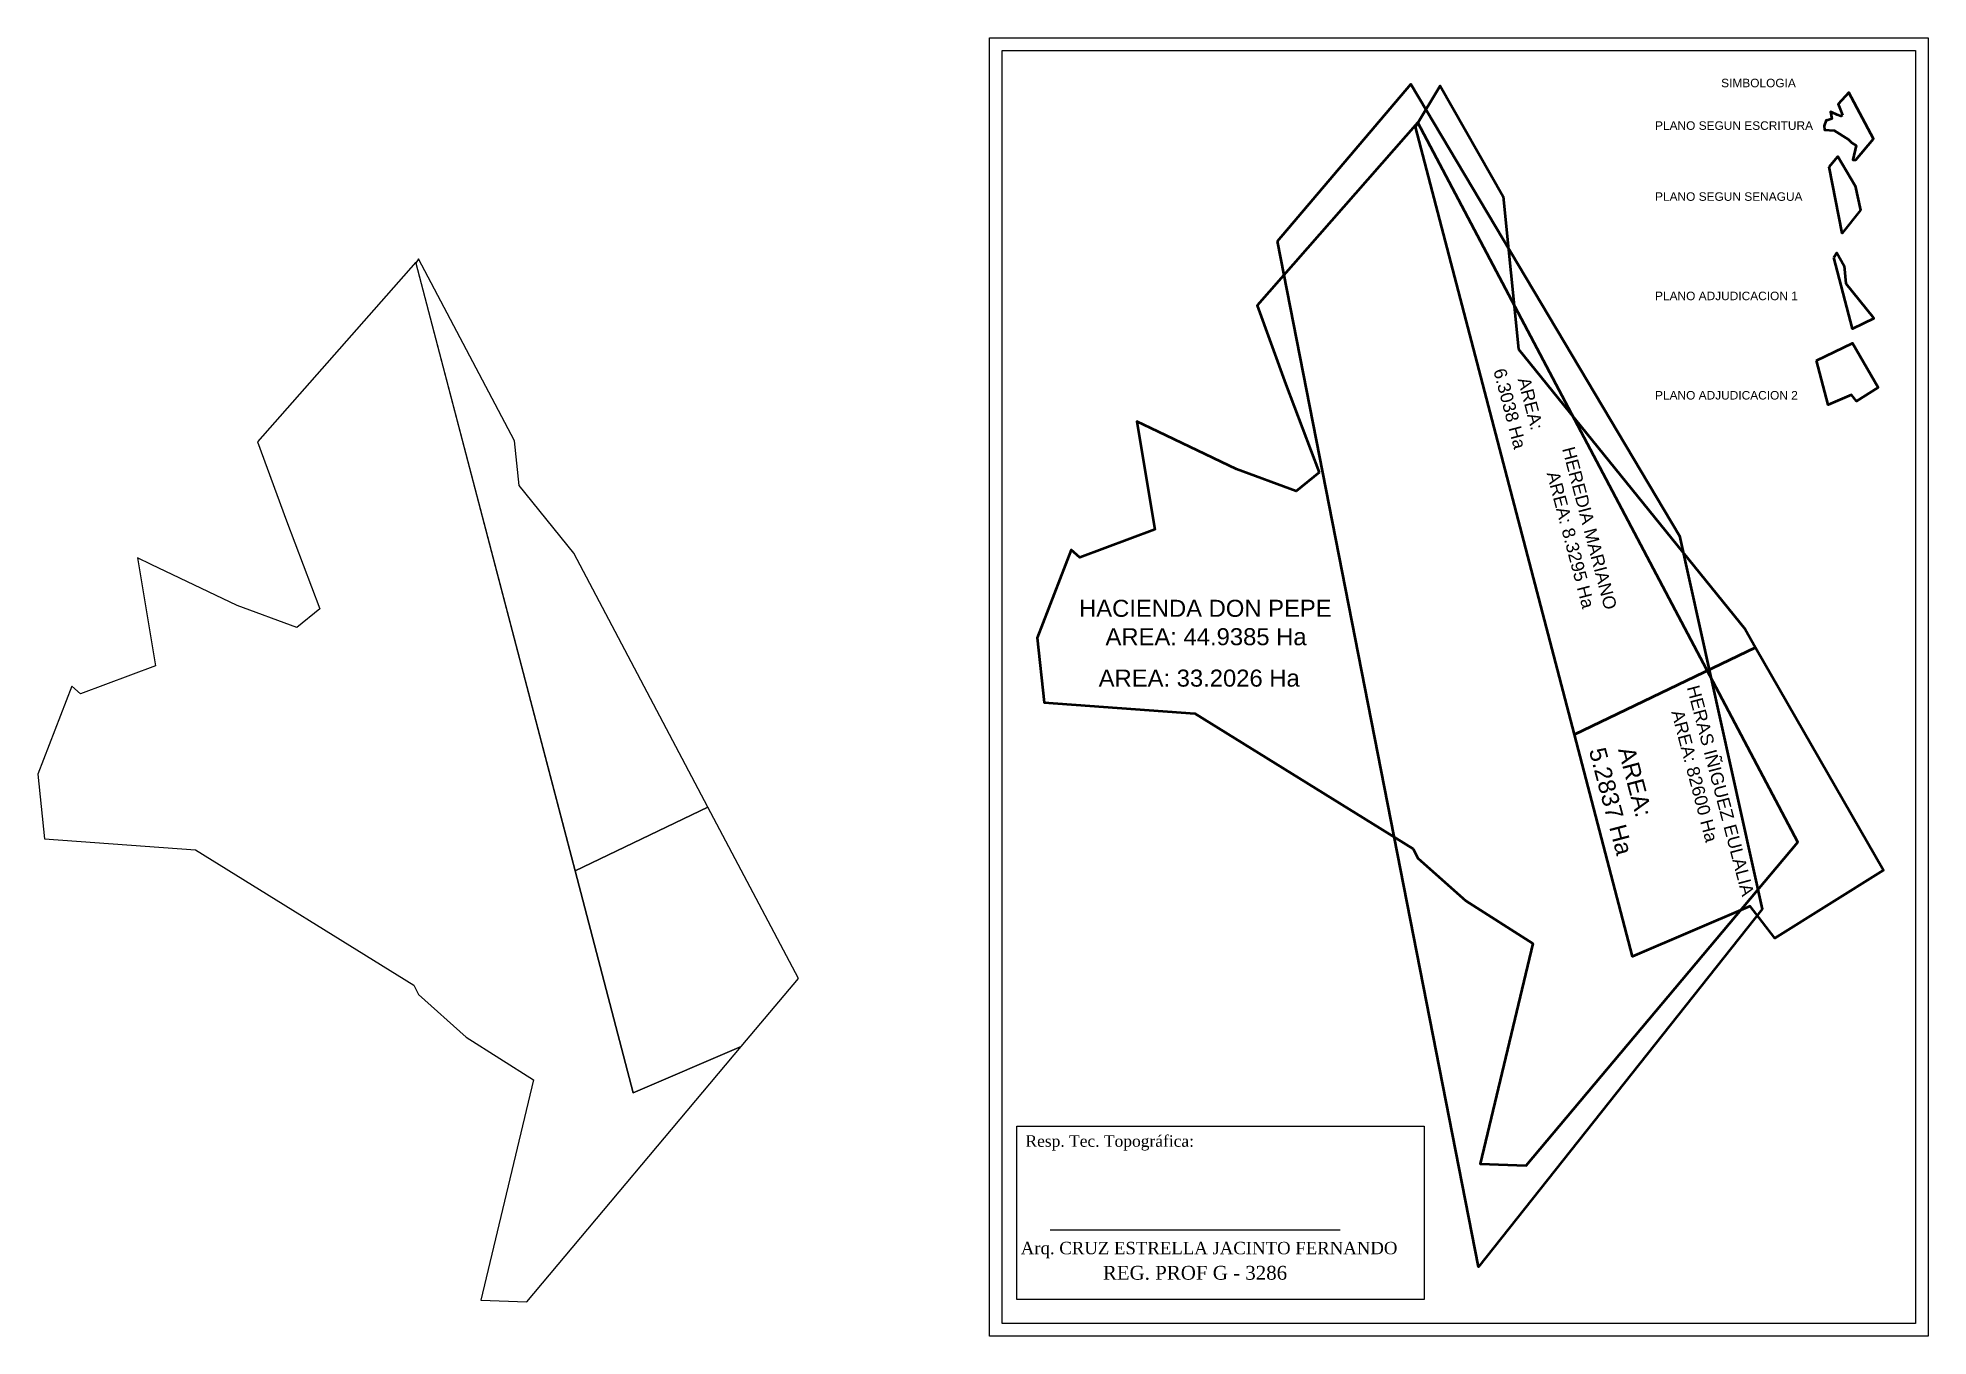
# Model space of a CAD drawing. Header units: millimetres. Extents: x 666256 to 668475, y 9715496 to 9717020.
import ezdxf

# ---------------------------------------------------------------- set-up
doc = ezdxf.new("R2010")
doc.units = ezdxf.units.MM
doc.layers.add('Textos', color=3, linetype='Continuous', lineweight=15)
doc.styles.get("Standard").update_dxf_attribs({"font": 'arial.ttf'})
doc.styles.add('style1', font='dutch.ttf')

msp = doc.modelspace()

# ---------------------------------------------------------------- linework, layer by layer
at = {"color": 0, "linetype": 'ByBlock', "lineweight": -2}
msp.add_line((667444, 9715620.7), (667784.7, 9715620.7), dxfattribs=at)
for points in [[(668475, 9715495.7), (667372.9, 9715495.7), (667372.9, 9717020.5), (668475, 9717020.5)], [(668460, 9715510.7), (667387.9, 9715510.7), (667387.9, 9717005.5), (668460, 9717005.5)], [(666697, 9715907.9), (666702.6, 9715896.9), (666758.6, 9715846.9), (666837.6, 9715796.9), (666775.6, 9715537.9), (666829.6, 9715535.9), (667081.2, 9715835.7), (666954.6, 9715781.3), (666886.3, 9716042.2), (666699.3, 9716757.1), (666513.6, 9716545.9), (666547.6, 9716453.2), (666586.6, 9716349.9), (666559.6, 9716327.9), (666489.6, 9716353.9), (666388.8, 9716402.1), (666372.6, 9716409.9), (666393.6, 9716282.9), (666305.6, 9716249.9), (666295.6, 9716258.9), (666255.6, 9716155.9), (666263.6, 9716079.9), (666440.6, 9716066.9)], [(667042.4, 9716117.1), (666885.1, 9716415.1), (666820.6, 9716494.9), (666815.3, 9716547.3), (666702.6, 9716760.8), (666699.6, 9716755.8), (666886.3, 9716042.2)], [(667081.2, 9715835.7), (667148.6, 9715915.9), (667042.4, 9716117.1), (666886.3, 9716042.2), (666954.6, 9715781.3)], [(667405.2, 9715742.2), (667883.3, 9715742.2), (667883.3, 9715538.9), (667405.2, 9715538.9)]]:
    msp.add_lwpolyline(points, close=True)
at = {"color": 4, "lineweight": 50}
for points in [[(667711.1, 9716781.5), (667867.6, 9716966), (668183, 9716435.5), (668280, 9715997), (667947.1, 9715577)], [(668358.7, 9716869), (668368.8, 9716881), (668389.3, 9716846.6), (668395.6, 9716818.2), (668374, 9716790.9)]]:
    msp.add_lwpolyline(points, close=True, dxfattribs=at)
at = {"color": 6, "lineweight": 50}
for points in [[(667873, 9716915.9), (667902, 9716964), (667976, 9716834), (667994, 9716655), (668260, 9716326), (668272.4, 9716304.4), (668059.7, 9716202.3)], [(668364.3, 9716762.3), (668367.7, 9716768), (668376.4, 9716752.7), (668378.5, 9716731.8), (668409.6, 9716693.3), (668411, 9716690.8), (668386.2, 9716678.8)]]:
    msp.add_lwpolyline(points, close=True, dxfattribs=at)
at = {"color": 1, "lineweight": 50}
for points in [[(668374.3, 9716929.8), (668372.5, 9716928.4), (668368, 9716930.1), (668361.4, 9716933.2), (668360.4, 9716933.7), (668361.8, 9716925.5), (668356, 9716923.3), (668355.4, 9716923.9), (668352.8, 9716917.2), (668353.3, 9716912.3), (668364.8, 9716911.5), (668381.4, 9716901.2), (668381.8, 9716900.5), (668385.4, 9716897.2), (668390.5, 9716894), (668386.5, 9716877.2), (668390, 9716877.1), (668410.7, 9716901.7), (668381.8, 9716956.4), (668369.5, 9716942.5), (668371.7, 9716936.5)], [(667760, 9716510), (667733, 9716488), (667663, 9716514), (667562.2, 9716562.2), (667546, 9716570), (667567, 9716443), (667479, 9716410), (667469, 9716419), (667429, 9716316), (667437, 9716240), (667614, 9716227), (667870.4, 9716068), (667876, 9716057), (667932, 9716007), (668011, 9715957), (667949, 9715698), (668003, 9715696), (668322, 9716076), (667876, 9716921), (667687, 9716706), (667721, 9716613.3)]]:
    msp.add_lwpolyline(points, close=True, dxfattribs=at)
at = {"color": 3, "lineweight": 50}
for points in [[(668343.7, 9716641.6), (668386.3, 9716662), (668416.3, 9716609.7), (668390.8, 9716593.8), (668385, 9716601.3), (668357.4, 9716589.4)], [(668059.7, 9716202.3), (668272.4, 9716304.4), (668422.5, 9716042.8), (668294.9, 9715963.3), (668265.9, 9716000.6), (668128, 9715941.4)]]:
    msp.add_lwpolyline(points, close=True, dxfattribs=at)

# ---------------------------------------------------------------- texts
at = {"attachment_point": 1}
for s, width, insert, char_height in [('\\pt70;                    SIMBOLOGIA\\P\\P\\PPLANO SEGUN ESCRITURA\\P\\P\\P\\P\\PPLANO SEGUN SENAGUA\\P\\P\\P\\P\\P\\P\\PPLANO ADJUDICACION 1\\P\\P\\P\\P\\P\\P\\PPLANO ADJUDICACION 2', 257.88, (668154.3, 9716972.4), 10), ('HACIENDA DON PEPE\\P\\pt140;    AREA: 44.9385 Ha', 299.551, (667478.1, 9716360.5), 20), ('\\pt140;AREA: 33.2026 Ha', 299.551, (667501.1, 9716278.5), 20)]:
    msp.add_mtext_dynamic_manual_height_columns(s, width=width, gutter_width=12.5, heights=[0], dxfattribs=dict(at, insert=insert, char_height=char_height))
at = {"color": 1, "attachment_point": 1, "rotation": 284.7844}
for s, width, insert, char_height in [('\\pt105;{\\C256;   AREA: 6.3038 Ha}', 137.152, (668003, 9716640.1), 15), ('{\\C256;HEREDIA MARIANO\\P\\pt105;    AREA: 8.3295 Ha}', 299.551, (668059.7, 9716541.7), 15), ('\\pt105;{\\C256;HERAS IÑIGUEZ EULALIA\\P    AREA: 82600 Ha}', 347.799, (668206, 9716261.5), 15), ('\\pt140;{\\C256; AREA: \\P5.2837 Ha}', 214.662, (668128.1, 9716197.3), 20)]:
    msp.add_mtext_dynamic_manual_height_columns(s, width=width, gutter_width=12.5, heights=[0], dxfattribs=dict(at, insert=insert, char_height=char_height))
at = {"layer": 'Textos', "color": 0, "linetype": 'ByBlock', "lineweight": -2, "style": 'style1'}
for s, height, p in [('Resp. Tec. Topográfica:', 13.553, (667415.2, 9715718.1)), ('Arq. CRUZ ESTRELLA JACINTO FERNANDO', 14.58, (667409.6, 9715591.9)), ('               REG. PROF G - 3286', 16.264, (667413.9, 9715562))]:
    msp.add_text(s, height=height, dxfattribs=at).set_placement(p)

doc.saveas('drawing.dxf')
